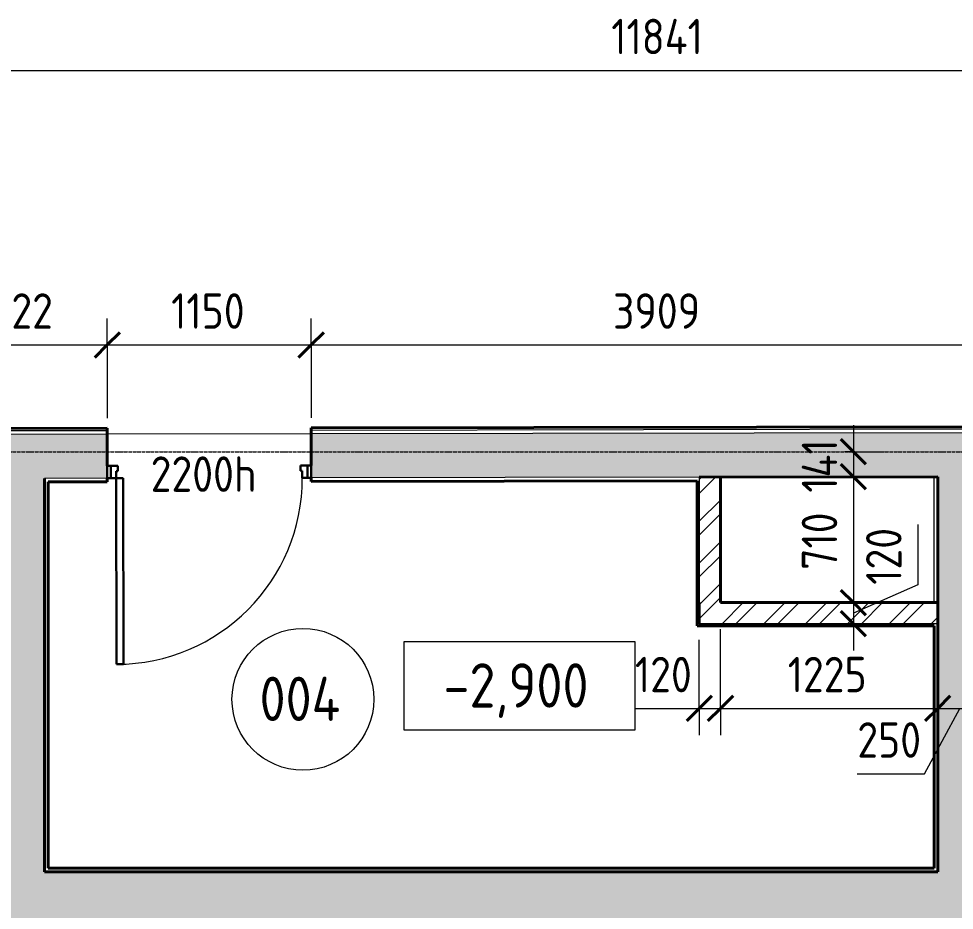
# Model space of a CAD drawing. Header units: millimetres. Extents: x -11886 to 147109, y 276 to 46084.
# Drawn here: x 21277 to 26553, y 17969 to 23001 of the extents above; entities that cross this region are included whole.
import ezdxf

# ---------------------------------------------------------------- set-up
doc = ezdxf.new("R2010")
doc.units = ezdxf.units.MM
doc.linetypes.add('ADSK_Линия сетки', pattern=[25, 20, -2.5, 0, -2.5])
for name, color, linetype, lineweight in [('Аннотация', 7, 'Continuous', 20), ('Двери', 7, 'Continuous', 18), ('Марки дверей', 7, 'Continuous', 20), ('Марки помещений', 7, 'Continuous', 20), ('Оси', 7, 'Continuous', 9), ('Отметки', 7, 'Continuous', 9), ('Перекрытие', 7, 'Continuous', 18), ('Размеры', 7, 'Continuous', 9), ('Размеры-100', 7, 'Continuous', 9), ('Стены внутренние', 7, 'Continuous', 18), ('Стены штриховка', 7, 'Continuous', 18)]:
    doc.layers.add(name, color=color, linetype=linetype, lineweight=lineweight)
doc.styles.add('GOST Common_1', font='GOST_Common.ttf', dxfattribs={"width": 0.9, "height": 250})
doc.styles.add('GOST Common_2', font='GOST_Common.ttf', dxfattribs={"width": 0.9, "height": 200})
doc.dimstyles.new('ADSK_Основной_2_мм_Округление_до_1_мм', dxfattribs={"dimscale": 304.8, "dimtxt": 201.142999, "dimasz": 0.463911, "dimexe": 0.492126, "dimexo": 0.492126, "dimgap": 0.098425, "dimtad": 1, "dimdec": 0, "dimdsep": 46, "dimtxsty": 'GOST Common_2', "dimblk1": 'OBLIQUE', "dimblk2": 'OBLIQUE', "dimsah": 1, "dimcen": 0.09, "dimdle": 0.492126, "dimazin": 2, "dimtfac": 1, "dimtdec": 4, "dimtix": 1, "dimtmove": 0, "dimatfit": 3, "dimfxl": 1, "dimtvp": 1, "dimtolj": 1, "dimtzin": 0, "dimlwd": 20, "dimlwe": 20, "dimarcsym": 2})
doc.dimstyles.new('ADSK_Основной_2_мм_Округление_до_1_мм_1', dxfattribs={"dimscale": 304.8, "dimtxt": 201.142999, "dimasz": 0.463911, "dimexe": 0.492126, "dimexo": 0.492126, "dimgap": 0.098425, "dimtad": 1, "dimdec": 0, "dimdsep": 46, "dimtxsty": 'GOST Common_2', "dimblk1": 'OBLIQUE', "dimblk2": 'OBLIQUE', "dimsah": 1, "dimcen": 0.09, "dimdle": 0.492126, "dimazin": 2, "dimtfac": 1, "dimtdec": 4, "dimtix": 1, "dimtmove": 1, "dimatfit": 3, "dimfxl": 1, "dimtvp": 1, "dimtolj": 1, "dimtzin": 0, "dimlwd": 20, "dimlwe": 20, "dimarcsym": 2})
pattern_1 = [(45, (0, 0), (-117.8655, 117.8655), []), (45, (78.58, 0), (-117.8655, 117.8655), [])]

# ---------------------------------------------------------------- blocks, each defined once
blk = doc.blocks.new('AC_Дверь_Однопольная - Д-12л 1150х2200h-1983178-00 План подвала кладочный')
at = {"layer": 'Двери', "lineweight": 30}
for p, q in [((525, 1175), (485, 1175)), ((485, 1175), (485, 125)), ((525, 125), (525, 1175)), ((-555, 125), (-575, 125)), ((-575, 125), (-575, 55)), ((-525, 125), (-555, 125)), ((-555, 125), (-555, 55)), ((-555, 55), (-555, 125)), ((-525, 85), (-525, 125)), ((485, 125), (525, 125)), ((555, 125), (525, 125)), ((525, 125), (525, 85)), ((555, 55), (555, 125)), ((575, 125), (555, 125)), ((555, 125), (555, 55)), ((575, 55), (575, 125)), ((-575, 55), (-555, 55)), ((-555, 55), (-515, 55)), ((-515, 85), (-525, 85)), ((-515, 55), (-515, 85)), ((525, 85), (515, 85)), ((515, 85), (515, 55)), ((515, 55), (555, 55)), ((555, 55), (575, 55))]:
    blk.add_line(p, q, dxfattribs=at)
at = {"layer": 'Двери'}
blk.add_arc((525, 125), 1050, 90, 180, dxfattribs=at)
blk = doc.blocks.new('ADSK_Марка_Помещение_ОдноЗначение - Номер-247393-00 План подвала кладочный')
at = {"layer": 'Марки помещений'}
blk.add_circle((0, 0), 4, dxfattribs=at)
blk = doc.blocks.new('DIMBLOCK45-00 План подвала кладочный')
at = {"layer": 'Размеры-100', "lineweight": 20}
for p, q in [((18965.8, 22708.7), (18965.8, 22858.7)), ((30807, 22708.7), (30807, 22858.7)), ((18965.8, 22708.7), (30807, 22708.7)), ((18965.8, 22708.7), (18965.8, 22658.7)), ((30807, 22708.7), (30807, 21084.1))]:
    blk.add_line(p, q, dxfattribs=at)
at = {"layer": 'Размеры-100', "lineweight": 40}
for p, q in [((18965.8, 22708.7), (19036.5, 22779.4)), ((30807, 22708.7), (30877.7, 22779.4)), ((18965.8, 22708.7), (18895.1, 22638)), ((30807, 22708.7), (30736.3, 22638))]:
    blk.add_line(p, q, dxfattribs=at)
at = {"layer": 'Размеры-100', "color": 0, "lineweight": 20, "insert": (24618.8, 23000.1), "char_height": 200, "width": 642.294, "attachment_point": 1, "line_spacing_factor": 1.022761, "style": 'GOST Common_2'}
blk.add_mtext('11841', dxfattribs=at)
blk = doc.blocks.new('_Oblique')
at = {"color": 0, "linetype": 'ByBlock', "lineweight": -2}
blk.add_line((-0.5, -0.5), (0.5, 0.5), dxfattribs=at)
blk = doc.blocks.new('DIMBLOCK47-00 План подвала кладочный')
at = {"layer": 'Размеры-100', "lineweight": 20}
for p, q in [((25984.5, 20706.8), (25984.5, 20415.8)), ((25984.5, 20556.8), (25934.5, 20556.8)), ((25984.5, 20556.8), (26134.5, 20556.8)), ((25984.5, 20415.8), (25834.5, 20415.8)), ((25984.5, 20415.8), (26310, 20415.8))]:
    blk.add_line(p, q, dxfattribs=at)
at = {"layer": 'Размеры-100', "lineweight": 40}
for p, q in [((25984.5, 20556.8), (25913.8, 20627.5)), ((25984.5, 20556.8), (26055.2, 20486.1)), ((25984.5, 20415.8), (25913.8, 20486.5)), ((25984.5, 20415.8), (26055.2, 20345.1))]:
    blk.add_line(p, q, dxfattribs=at)
at = {"layer": 'Размеры-100', "color": 0, "lineweight": 20, "insert": (25693.1, 20326.1), "char_height": 200, "width": 384.558, "attachment_point": 1, "rotation": 90, "line_spacing_factor": 1.022761, "style": 'GOST Common_2'}
blk.add_mtext('141', dxfattribs=at)
blk = doc.blocks.new('DIMBLOCK48-00 План подвала кладочный')
at = {"layer": 'Размеры-100', "lineweight": 40}
for p, q in [((25984.5, 20415.8), (25913.8, 20486.5)), ((25984.5, 20415.8), (26055.2, 20345.1)), ((25984.5, 19706.1), (25913.8, 19776.8)), ((25984.5, 19706.1), (26055.2, 19635.4))]:
    blk.add_line(p, q, dxfattribs=at)
at = {"layer": 'Размеры-100', "lineweight": 20}
for p, q in [((25984.5, 20415.8), (25834.5, 20415.8)), ((25984.5, 20415.8), (25984.5, 19706.1)), ((25984.5, 20415.8), (26310, 20415.8)), ((25984.5, 19706.1), (25934.5, 19706.1)), ((25984.5, 19706.1), (26134.5, 19706.1))]:
    blk.add_line(p, q, dxfattribs=at)
at = {"layer": 'Размеры-100', "color": 0, "lineweight": 20, "insert": (25693.1, 19890.5), "char_height": 200, "width": 409.104, "attachment_point": 1, "rotation": 90, "line_spacing_factor": 1.022761, "style": 'GOST Common_2'}
blk.add_mtext('710', dxfattribs=at)
blk = doc.blocks.new('DIMBLOCK49-00 План подвала кладочный')
at = {"layer": 'Размеры-100', "lineweight": 20}
for p, q in [((26347.3, 20147.3), (26347.3, 19806.3)), ((26347.3, 19806.3), (25984.5, 19646.1)), ((25984.5, 19706.1), (25934.5, 19706.1)), ((25984.5, 19706.1), (25984.5, 19436.1)), ((25984.5, 19706.1), (26134.5, 19706.1)), ((25984.5, 19586.1), (25934.5, 19586.1)), ((25984.5, 19586.1), (26134.5, 19586.1))]:
    blk.add_line(p, q, dxfattribs=at)
at = {"layer": 'Размеры-100', "lineweight": 40}
for p, q in [((25984.5, 19706.1), (25913.8, 19776.8)), ((25984.5, 19706.1), (26055.2, 19635.4)), ((25984.5, 19586.1), (25913.8, 19656.8)), ((25984.5, 19586.1), (26055.2, 19515.4))]:
    blk.add_line(p, q, dxfattribs=at)
at = {"layer": 'Размеры-100', "color": 0, "lineweight": 20, "insert": (26055.9, 19806.3), "char_height": 200, "width": 409.104, "attachment_point": 1, "rotation": 90, "line_spacing_factor": 1.022761, "style": 'GOST Common_2'}
blk.add_mtext('120', dxfattribs=at)
blk = doc.blocks.new('DIMBLOCK50-00 План подвала кладочный')
at = {"layer": 'Размеры-100', "lineweight": 20}
for p, q in [((25235, 19108.4), (25235, 19556.1)), ((25115, 19108.4), (25115, 19496.1)), ((24752.1, 19108.4), (25093.1, 19108.4)), ((24965, 19108.4), (25235, 19108.4)), ((25093.1, 19108.4), (25175, 19108.4)), ((25115, 19108.4), (25115, 18958.4)), ((25235, 19108.4), (25235, 18958.4))]:
    blk.add_line(p, q, dxfattribs=at)
at = {"layer": 'Размеры-100', "lineweight": 40}
for p, q in [((25115, 19108.4), (25185.7, 19179.1)), ((25235, 19108.4), (25305.7, 19179.1)), ((25115, 19108.4), (25044.3, 19037.7)), ((25235, 19108.4), (25164.3, 19037.7))]:
    blk.add_line(p, q, dxfattribs=at)
at = {"layer": 'Размеры-100', "color": 0, "lineweight": 20, "insert": (24752.1, 19399.7), "char_height": 200, "width": 409.104, "attachment_point": 1, "line_spacing_factor": 1.022761, "style": 'GOST Common_2'}
blk.add_mtext('120', dxfattribs=at)
blk = doc.blocks.new('DIMBLOCK51-00 План подвала кладочный')
at = {"layer": 'Размеры-100', "lineweight": 20}
for p, q in [((25235, 19108.4), (25235, 19556.1)), ((26460, 19108.4), (26460, 19258.4)), ((25235, 19108.4), (26460, 19108.4)), ((25235, 19108.4), (25235, 18958.4)), ((26460, 19108.4), (26460, 19058.4))]:
    blk.add_line(p, q, dxfattribs=at)
at = {"layer": 'Размеры-100', "lineweight": 40}
for p, q in [((25235, 19108.4), (25305.7, 19179.1)), ((26460, 19108.4), (26530.7, 19179.1)), ((25235, 19108.4), (25164.3, 19037.7)), ((26460, 19108.4), (26389.3, 19037.7))]:
    blk.add_line(p, q, dxfattribs=at)
at = {"layer": 'Размеры-100', "color": 0, "lineweight": 20, "insert": (25614, 19399.7), "char_height": 200, "width": 560.473, "attachment_point": 1, "line_spacing_factor": 1.022761, "style": 'GOST Common_2'}
blk.add_mtext('1225', dxfattribs=at)
blk = doc.blocks.new('DIMBLOCK52-00 План подвала кладочный')
at = {"layer": 'Размеры-100', "lineweight": 20}
for p, q in [((26460, 19108.4), (26460, 19258.4)), ((26710, 19108.4), (26710, 19258.4)), ((26384.7, 18739), (26585, 19108.4)), ((26460, 19108.4), (26710, 19108.4)), ((26460, 19108.4), (26460, 19058.4)), ((26710, 19108.4), (26710, 19058.4)), ((26006.2, 18739), (26384.7, 18739))]:
    blk.add_line(p, q, dxfattribs=at)
at = {"layer": 'Размеры-100', "lineweight": 40}
for p, q in [((26460, 19108.4), (26530.7, 19179.1)), ((26710, 19108.4), (26780.7, 19179.1)), ((26460, 19108.4), (26389.3, 19037.7)), ((26710, 19108.4), (26639.3, 19037.7))]:
    blk.add_line(p, q, dxfattribs=at)
at = {"layer": 'Размеры-100', "color": 0, "lineweight": 20, "insert": (26006.2, 19030.3), "char_height": 200, "width": 454.106, "attachment_point": 1, "line_spacing_factor": 1.022761, "style": 'GOST Common_2'}
blk.add_mtext('250', dxfattribs=at)
blk = doc.blocks.new('DIMBLOCK87-00 План подвала кладочный')
at = {"layer": 'Размеры-100', "lineweight": 20}
for p, q in [((20753.9, 21159.6), (20753.9, 21309.6)), ((21776.3, 21159.6), (21776.3, 21309.6)), ((20753.9, 21159.6), (21776.3, 21159.6)), ((20753.9, 21159.6), (20753.9, 20805.7)), ((21776.3, 21159.6), (21776.3, 20745.6))]:
    blk.add_line(p, q, dxfattribs=at)
at = {"layer": 'Размеры-100', "lineweight": 40}
for p, q in [((20753.9, 21159.6), (20824.6, 21230.3)), ((21776.3, 21159.6), (21847, 21230.3)), ((20753.9, 21159.6), (20683.2, 21088.9)), ((21776.3, 21159.6), (21705.6, 21088.9))]:
    blk.add_line(p, q, dxfattribs=at)
at = {"layer": 'Размеры-100', "color": 0, "lineweight": 20, "insert": (21031.6, 21451), "char_height": 200, "width": 560.473, "attachment_point": 1, "line_spacing_factor": 1.022761, "style": 'GOST Common_2'}
blk.add_mtext('1022', dxfattribs=at)
blk = doc.blocks.new('DIMBLOCK88-00 План подвала кладочный')
at = {"layer": 'Размеры-100', "lineweight": 20}
for p, q in [((21776.3, 21159.6), (21776.3, 21309.6)), ((22926.3, 21159.6), (22926.3, 21309.6)), ((21776.3, 21159.6), (22926.3, 21159.6)), ((21776.3, 21159.6), (21776.3, 20745.6)), ((22926.3, 21159.6), (22926.3, 20747.6))]:
    blk.add_line(p, q, dxfattribs=at)
at = {"layer": 'Размеры-100', "lineweight": 40}
for p, q in [((21776.3, 21159.6), (21847, 21230.3)), ((22926.3, 21159.6), (22997, 21230.3)), ((21776.3, 21159.6), (21705.6, 21088.9)), ((22926.3, 21159.6), (22855.6, 21088.9))]:
    blk.add_line(p, q, dxfattribs=at)
at = {"layer": 'Размеры-100', "color": 0, "lineweight": 20, "insert": (22136.5, 21451), "char_height": 200, "width": 515.472, "attachment_point": 1, "line_spacing_factor": 1.022761, "style": 'GOST Common_2'}
blk.add_mtext('1150', dxfattribs=at)
blk = doc.blocks.new('DIMBLOCK89-00 План подвала кладочный')
at = {"layer": 'Размеры-100', "lineweight": 20}
for p, q in [((22926.3, 21159.6), (22926.3, 21309.6)), ((26835.5, 21159.6), (26835.5, 21309.6)), ((22926.3, 21159.6), (26835.5, 21159.6)), ((22926.3, 21159.6), (22926.3, 20747.6)), ((26835.5, 21159.6), (26835.5, 20816.5))]:
    blk.add_line(p, q, dxfattribs=at)
at = {"layer": 'Размеры-100', "lineweight": 40}
for p, q in [((22926.3, 21159.6), (22997, 21230.3)), ((26835.5, 21159.6), (26906.2, 21230.3)), ((22926.3, 21159.6), (22855.6, 21088.9)), ((26835.5, 21159.6), (26764.8, 21088.9))]:
    blk.add_line(p, q, dxfattribs=at)
at = {"layer": 'Размеры-100', "color": 0, "lineweight": 20, "insert": (24628.6, 21451), "char_height": 200, "width": 605.475, "attachment_point": 1, "line_spacing_factor": 1.022761, "style": 'GOST Common_2'}
blk.add_mtext('3909', dxfattribs=at)
blk = doc.blocks.new('Высотные отметки - Рамка-5093-00 План подвала кладочный')
at = {"layer": 'Аннотация'}
for p, q in [((-6.5, 0), (-6.5, 5)), ((-6.5, 5), (6.5, 5)), ((6.5, 5), (6.5, 0)), ((6.5, 0), (-6.5, 0))]:
    blk.add_line(p, q, dxfattribs=at)

msp = doc.modelspace()

# ---------------------------------------------------------------- hatches: boundary and pattern name
at = {"layer": 'Стены внутренние', "true_color": 0xc0c0c0}
h = msp.add_hatch(color=9, dxfattribs=at)
h.paths.add_polyline_path([(18945.32, 20402.44), (19434.4, 20403.31), (19433.95, 20653.31), (18965.84, 20652.47), (18965.84, 20487.77), (18945.32, 20487.77)])
h.paths.add_polyline_path([(20754.38, 20405.67), (21776.31, 20407.49), (21775.86, 20657.49), (20753.94, 20655.66), (20754.06, 20585.67)])
h.paths.add_polyline_path([(22926.31, 20409.54), (26835.94, 20416.52), (26835.5, 20666.52), (22925.86, 20659.54), (22926.18, 20479.54)])
h.paths.add_polyline_path([(27765.94, 20418.18), (28617.04, 20419.7), (28616.59, 20669.7), (27765.49, 20668.18), (27765.82, 20488.18)])
h.paths.add_polyline_path([(30130.05, 20422.4), (30807.02, 20424.06), (30807.02, 20673.61), (30129.6, 20672.4)])
for points in [[(21423.03, 18186.96), (21423.03, 20406.86), (21173.03, 20406.41), (21173.03, 18186.96)], [(26709.99, 18186.96), (26709.99, 20416.3), (26459.99, 20415.85), (26459.99, 18186.96)], [(30581.04, 17676.96), (30842.36, 17676.96), (30842.36, 18186.96), (18945.32, 18186.96), (18945.32, 17676.96), (29440.84, 17676.96)]]:
    msp.add_hatch(color=9, dxfattribs=at).paths.add_polyline_path(points)
at = {"layer": 'Стены внутренние', "lineweight": 9}
h = msp.add_hatch(dxfattribs=at)
h.set_pattern_fill('FP_3', color=256, style=0, pattern_type=2)
h.set_pattern_definition(pattern_1)
h.paths.add_polyline_path([(25114.99, 19706.07), (25234.99, 19706.07), (25234.99, 20413.66), (25114.99, 20413.45), (25114.99, 20393.45)])
h = msp.add_hatch(dxfattribs=at)
h.set_pattern_fill('FP_3', color=256, style=0, pattern_type=2)
h.set_pattern_definition(pattern_1)
h.paths.add_polyline_path([(26439.99, 19586.07), (26459.99, 19586.07), (26459.99, 19706.07), (25114.99, 19706.07), (25114.99, 19586.07), (26020.24, 19586.07)])

# ---------------------------------------------------------------- linework, layer by layer
at = {"layer": 'Оси', "linetype": 'ADSK_Линия сетки'}
msp.add_line((-11086.22, 20556.79), (57141.72, 20556.79), dxfattribs=at)
at = {"layer": 'Перекрытие', "color": 136, "true_color": 0x008080}
msp.add_line((21775.86, 20657.49), (22925.86, 20659.54), dxfattribs=at)
at = {"layer": 'Перекрытие', "color": 251, "true_color": 0x484848}
for p, q in [((26439.3, 20411.32), (25234.99, 20410.25)), ((26440.06, 19706.07), (26439.3, 20411.32))]:
    msp.add_line(p, q, dxfattribs=at)
at = {"layer": 'Стены внутренние', "lineweight": 40}
for p, q in [((21775.8, 20689.49), (20753.88, 20687.66)), ((21776.18, 20477.49), (21775.8, 20689.49)), ((26835.44, 20698.52), (22925.8, 20691.54)), ((22926.18, 20479.54), (22925.8, 20691.54)), ((21423.03, 18186.96), (21423.03, 20406.86)), ((21423.03, 20406.86), (21423.03, 18186.96)), ((21443.03, 20386.89), (21776.34, 20387.49)), ((21443.03, 20386.89), (21443.03, 18206.96)), ((21776.31, 20407.49), (21776.34, 20387.49)), ((22926.31, 20409.54), (22926.34, 20389.54)), ((22926.34, 20389.54), (25102.99, 20393.43)), ((25102.99, 20393.43), (25102.99, 19574.07)), ((25114.99, 20413.45), (26459.99, 20415.85)), ((25234.99, 19706.07), (25234.99, 20413.66)), ((26459.99, 18186.96), (26459.99, 20415.85)), ((25114.99, 19706.07), (25114.99, 19586.07)), ((26459.99, 19706.07), (25234.99, 19706.07)), ((25102.99, 19574.07), (26439.99, 19574.07)), ((26439.99, 18206.96), (26439.99, 19574.07)), ((21443.03, 18206.96), (26439.99, 18206.96)), ((26459.99, 18186.96), (21423.03, 18186.96))]:
    msp.add_line(p, q, dxfattribs=at)
at = {"layer": 'Стены внутренние'}
for p, q in [((20753.94, 20655.66), (21775.86, 20657.49)), ((22925.86, 20659.54), (26835.5, 20666.52)), ((21776.31, 20407.49), (21423.03, 20406.86)), ((25114.99, 20413.45), (22926.31, 20409.54))]:
    msp.add_line(p, q, dxfattribs=at)
at = {"layer": 'Стены штриховка'}
for p, q in [((20753.89, 20685.66), (21775.81, 20687.49)), ((22925.81, 20689.54), (26835.44, 20696.52)), ((22925.82, 20679.54), (26835.46, 20686.52)), ((20753.9, 20675.66), (21775.83, 20677.49)), ((25104.99, 20393.43), (25104.99, 19574.07)), ((25114.99, 20413.45), (25114.99, 19706.07)), ((26459.99, 19586.07), (25114.99, 19586.07)), ((25102.99, 19576.07), (26439.99, 19576.07))]:
    msp.add_line(p, q, dxfattribs=at)

# ---------------------------------------------------------------- block references
at = {"layer": 'Двери', "rotation": 180.1022688024733}
msp.add_blockref('AC_Дверь_Однопольная - Д-12л 1150х2200h-1983178-00 План подвала кладочный', (22351.08, 20533.52), dxfattribs=at)
at = {"layer": 'Марки помещений', "xscale": 99.99999999999993, "yscale": 99.99999999999993, "zscale": 99.99999999999993}
msp.add_blockref('ADSK_Марка_Помещение_ОдноЗначение - Номер-247393-00 План подвала кладочный', (22879.7, 19159.88), dxfattribs=at)
at = {"layer": 'Отметки', "lineweight": 20, "xscale": 99.99999999999993, "yscale": 99.99999999999993, "zscale": 99.99999999999993}
msp.add_blockref('Высотные отметки - Рамка-5093-00 План подвала кладочный', (24101.16, 18986.6), dxfattribs=at)

# ---------------------------------------------------------------- texts
at = {"layer": 'Марки дверей', "lineweight": 9, "insert": (22020.78, 20530.78), "char_height": 200, "width": 793.6706, "attachment_point": 1, "style": 'GOST Common_2'}
msp.add_mtext('2200h', dxfattribs=at)
at = {"layer": 'Марки помещений', "lineweight": 9, "insert": (22634.9, 19287.6), "char_height": 250, "width": 606.0757, "attachment_point": 1, "style": 'GOST Common_1'}
msp.add_mtext('004', dxfattribs=at)
at = {"layer": 'Отметки', "lineweight": 20, "insert": (23672.48, 19363.3), "char_height": 250, "width": 1028.8226, "attachment_point": 1, "line_spacing_factor": 1.022761, "style": 'GOST Common_1'}
msp.add_mtext('-2,900', dxfattribs=at)

# ---------------------------------------------------------------- dimensions: what is measured, and where the dimension line sits
at = {"layer": 'Размеры', "lineweight": 20}
for base, p1, p2, override, picture, middle in [((30807.02, 22708.69), (18965.84, 22808.67), (30807.02, 20934.06), {"dimpost": '<>', "dimfxl": 11988.65044}, 'DIMBLOCK45-00 План подвала кладочный', (24886.43, 22838.69)), ((21776.31, 21159.64), (20753.94, 20655.66), (21776.31, 20595.59), {"dimpost": '<>', "dimfxl": 1024.132919}, 'DIMBLOCK87-00 План подвала кладочный', (21265.12, 21289.64)), ((22926.31, 21159.64), (21776.31, 20595.59), (22926.31, 20597.64), {"dimpost": '<>', "dimfxl": 1150}, 'DIMBLOCK88-00 План подвала кладочный', (22351.31, 21289.64)), ((26835.5, 21159.64), (22926.31, 20597.64), (26835.5, 20666.52), {"dimpost": '<>', "dimfxl": 3909.796702}, 'DIMBLOCK89-00 План подвала кладочный', (24880.9, 21289.64)), ((26459.99, 19108.38), (25234.99, 19706.07), (26459.99, 19208.37), {"dimpost": '<>', "dimfxl": 1322.246199}, 'DIMBLOCK51-00 План подвала кладочный', (25847.49, 19238.38))]:
    dim = msp.add_linear_dim(base=base, p1=p1, p2=p2, dimstyle='ADSK_Основной_2_мм_Округление_до_1_мм', override=override, dxfattribs=at)
    dim.commit()
    dim.dimension.update_dxf_attribs({"geometry": picture, "text_midpoint": middle})
for base, p1, p2, override, picture, middle in [((25984.51, 20415.85), (26084.49, 20556.79), (26459.99, 20415.85), {"dimpost": '<>', "dimfxl": 401.074126}, 'DIMBLOCK47-00 План подвала кладочный', (25854.51, 20486.32)), ((25984.51, 19706.07), (26459.99, 20415.85), (26084.49, 19706.07), {"dimpost": '<>', "dimfxl": 802.982556}, 'DIMBLOCK48-00 План подвала кладочный', (25854.51, 20060.96))]:
    dim = msp.add_linear_dim(base=base, p1=p1, p2=p2, angle=90, dimstyle='ADSK_Основной_2_мм_Округление_до_1_мм', override=override, dxfattribs=at)
    dim.commit()
    dim.dimension.update_dxf_attribs({"geometry": picture, "text_midpoint": middle})
dim = msp.add_linear_dim(base=(25984.51, 19586.07), p1=(26084.49, 19706.07), p2=(26084.49, 19586.07), angle=90, dimstyle='ADSK_Основной_2_мм_Округление_до_1_мм_1', override={"dimpost": '<>', "dimfxl": 120}, dxfattribs=at)
dim.commit()
dim.dimension.update_dxf_attribs({"geometry": 'DIMBLOCK49-00 План подвала кладочный', "text_midpoint": (26189.25, 20010.9), "dimtype": 160, "text_rotation": 90})
for base, p1, p2, override, picture, middle in [((25234.99, 19108.38), (25114.99, 19646.07), (25234.99, 19706.07), {"dimpost": '<>', "dimfxl": 134.164079}, 'DIMBLOCK50-00 План подвала кладочный', (24956.7, 19266.41)), ((26709.99, 19108.38), (26459.99, 19208.37), (26709.99, 19208.37), {"dimpost": '<>', "dimfxl": 250}, 'DIMBLOCK52-00 План подвала кладочный', (26233.3, 18897))]:
    dim = msp.add_linear_dim(base=base, p1=p1, p2=p2, dimstyle='ADSK_Основной_2_мм_Округление_до_1_мм_1', override=override, dxfattribs=at)
    dim.commit()
    dim.dimension.update_dxf_attribs({"geometry": picture, "text_midpoint": middle, "dimtype": 160})

doc.saveas('drawing.dxf')
